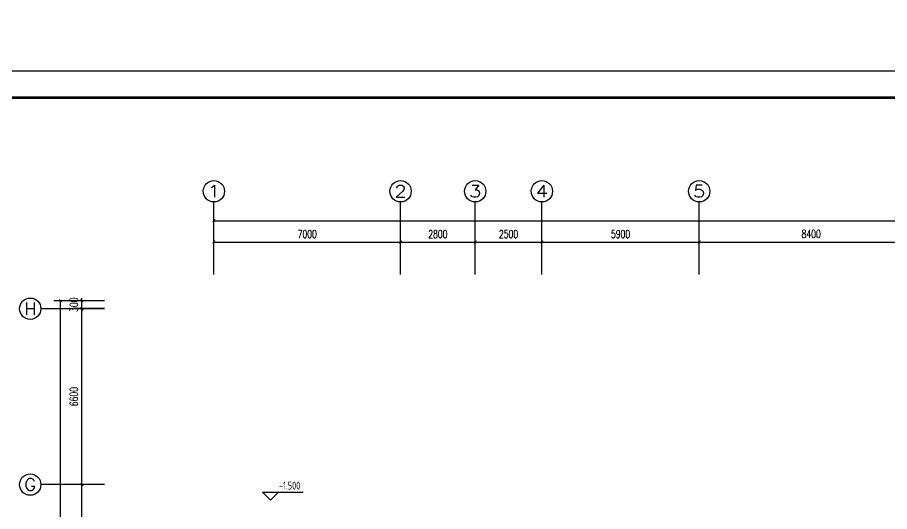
# Model space of a CAD drawing. Extents: x 2166032 to 5302137, y 581493 to 2416206.
# Drawn here: x 2560823 to 2593527, y 1222047 to 1240587 of the extents above; entities that cross this region are included whole.
import ezdxf
from ezdxf.enums import TextEntityAlignment as Align

# ---------------------------------------------------------------- set-up
doc = ezdxf.new("R2010")
doc.units = 0
doc.header["$LTSCALE"] = 1000
doc.header["$MEASUREMENT"] = 0
for name, color, linetype in [('AXIS', 3, 'Continuous'), ('AXIS_TEXT', 7, 'Continuous'), ('DIM_ELEV', 3, 'Continuous'), ('PUB_TEXT', 7, 'Continuous'), ('PUB_TITLE', 137, 'Continuous')]:
    doc.layers.add(name, color=color, linetype=linetype)
doc.styles.add('_TCH_AXIS', font='complex_.ttf')
doc.styles.add('_TCH_DIM', font='tssdeng.shx', dxfattribs={"bigfont": 'tssdchn.shx'})
doc.styles.add('COMPLEX', font='complex_.ttf')
doc.styles.add('DIM_FONT', font='simplex_.ttf', dxfattribs={"width": 0.7})
doc.dimstyles.new('DIMN', dxfattribs={"dimtxt": 300, "dimasz": 100, "dimexe": 250, "dimexo": 300, "dimgap": 150, "dimtad": 1, "dimdec": 0, "dimzin": 0, "dimdsep": 46, "dimtxsty": 'DIM_FONT', "dimblk": 'ARCHTICK', "dimcen": 0.09, "dimclrt": 7, "dimazin": 2, "dimtfac": 1, "dimtdec": 0, "dimtix": 1, "dimtmove": 2, "dimatfit": 3, "dimldrblk": 'ARCHTICK', "dimfxl": 1, "dimtolj": 1, "dimtzin": 0, "dimarcsym": 0})

# ---------------------------------------------------------------- blocks, each defined once
blk = doc.blocks.new('_ArchTick')
at = {"color": 0, "linetype": 'ByBlock', "const_width": 0.4}
blk.add_lwpolyline([(-0.5, -0.5), (0.5, 0.5)], dxfattribs=at)
blk = doc.blocks.new('*D2724')
at = {"layer": 'AXIS', "color": 0, "lineweight": -2}
for p, q in [((2568189, 1230946), (2568189, 1232410)), ((2575189, 1230946), (2575189, 1232410)), ((2568189, 1232160), (2575189, 1232160))]:
    blk.add_line(p, q, dxfattribs=at)
at = {"layer": 'Defpoints', "color": 0}
for p in [(2575189, 1232160), (2568189, 1230646), (2575189, 1230646)]:
    blk.add_point(p, dxfattribs=at)
at = {"layer": 'AXIS', "color": 0, "lineweight": -2, "xscale": 100, "yscale": 100, "zscale": 100, "rotation": 180}
blk.add_blockref('_ArchTick', (2568189, 1232160), dxfattribs=at)
at = {"layer": 'AXIS', "color": 0, "lineweight": -2, "xscale": 100, "yscale": 100, "zscale": 100}
blk.add_blockref('_ArchTick', (2575189, 1232160), dxfattribs=at)
at = {"layer": 'AXIS', "color": 7, "insert": (2571689, 1232461), "char_height": 300, "attachment_point": 5, "style": 'DIM_FONT'}
blk.add_mtext('\\A1;7000', dxfattribs=at)
blk = doc.blocks.new('*D2725')
at = {"layer": 'AXIS', "color": 0, "lineweight": -2}
for p, q in [((2575189, 1230946), (2575189, 1232410)), ((2577989, 1230946), (2577989, 1232410)), ((2575189, 1232160), (2577989, 1232160))]:
    blk.add_line(p, q, dxfattribs=at)
at = {"layer": 'Defpoints', "color": 0}
for p in [(2577989, 1232160), (2575189, 1230646), (2577989, 1230646)]:
    blk.add_point(p, dxfattribs=at)
at = {"layer": 'AXIS', "color": 0, "lineweight": -2, "xscale": 100, "yscale": 100, "zscale": 100, "rotation": 180}
blk.add_blockref('_ArchTick', (2575189, 1232160), dxfattribs=at)
at = {"layer": 'AXIS', "color": 0, "lineweight": -2, "xscale": 100, "yscale": 100, "zscale": 100}
blk.add_blockref('_ArchTick', (2577989, 1232160), dxfattribs=at)
at = {"layer": 'AXIS', "color": 7, "insert": (2576589, 1232461), "char_height": 300, "attachment_point": 5, "style": 'DIM_FONT'}
blk.add_mtext('\\A1;2800', dxfattribs=at)
blk = doc.blocks.new('*D2726')
at = {"layer": 'AXIS', "color": 0, "lineweight": -2}
for p, q in [((2577989, 1230946), (2577989, 1232410)), ((2580489, 1230946), (2580489, 1232410)), ((2577989, 1232160), (2580489, 1232160))]:
    blk.add_line(p, q, dxfattribs=at)
at = {"layer": 'Defpoints', "color": 0}
for p in [(2580489, 1232160), (2577989, 1230646), (2580489, 1230646)]:
    blk.add_point(p, dxfattribs=at)
at = {"layer": 'AXIS', "color": 0, "lineweight": -2, "xscale": 100, "yscale": 100, "zscale": 100, "rotation": 180}
blk.add_blockref('_ArchTick', (2577989, 1232160), dxfattribs=at)
at = {"layer": 'AXIS', "color": 0, "lineweight": -2, "xscale": 100, "yscale": 100, "zscale": 100}
blk.add_blockref('_ArchTick', (2580489, 1232160), dxfattribs=at)
at = {"layer": 'AXIS', "color": 7, "insert": (2579239, 1232461), "char_height": 300, "attachment_point": 5, "style": 'DIM_FONT'}
blk.add_mtext('\\A1;2500', dxfattribs=at)
blk = doc.blocks.new('*D2727')
at = {"layer": 'AXIS', "color": 0, "lineweight": -2}
for p, q in [((2580489, 1230946), (2580489, 1232410)), ((2586389, 1230946), (2586389, 1232410)), ((2580489, 1232160), (2586389, 1232160))]:
    blk.add_line(p, q, dxfattribs=at)
at = {"layer": 'Defpoints', "color": 0}
for p in [(2586389, 1232160), (2580489, 1230646), (2586389, 1230646)]:
    blk.add_point(p, dxfattribs=at)
at = {"layer": 'AXIS', "color": 0, "lineweight": -2, "xscale": 100, "yscale": 100, "zscale": 100, "rotation": 180}
blk.add_blockref('_ArchTick', (2580489, 1232160), dxfattribs=at)
at = {"layer": 'AXIS', "color": 0, "lineweight": -2, "xscale": 100, "yscale": 100, "zscale": 100}
blk.add_blockref('_ArchTick', (2586389, 1232160), dxfattribs=at)
at = {"layer": 'AXIS', "color": 7, "insert": (2583439, 1232461), "char_height": 300, "attachment_point": 5, "style": 'DIM_FONT'}
blk.add_mtext('\\A1;5900', dxfattribs=at)
blk = doc.blocks.new('*D2728')
at = {"layer": 'AXIS', "color": 0, "lineweight": -2}
for p, q in [((2586389, 1230946), (2586389, 1232410)), ((2594789, 1230946), (2594789, 1232410)), ((2586389, 1232160), (2594789, 1232160))]:
    blk.add_line(p, q, dxfattribs=at)
at = {"layer": 'Defpoints', "color": 0}
for p in [(2594789, 1232160), (2586389, 1230646), (2594789, 1230646)]:
    blk.add_point(p, dxfattribs=at)
at = {"layer": 'AXIS', "color": 0, "lineweight": -2, "xscale": 100, "yscale": 100, "zscale": 100, "rotation": 180}
blk.add_blockref('_ArchTick', (2586389, 1232160), dxfattribs=at)
at = {"layer": 'AXIS', "color": 0, "lineweight": -2, "xscale": 100, "yscale": 100, "zscale": 100}
blk.add_blockref('_ArchTick', (2594789, 1232160), dxfattribs=at)
at = {"layer": 'AXIS', "color": 7, "insert": (2590589, 1232464), "char_height": 300, "attachment_point": 5, "style": 'DIM_FONT'}
blk.add_mtext('\\A1;8400', dxfattribs=at)
blk = doc.blocks.new('*D2737')
at = {"layer": 'AXIS', "color": 0, "lineweight": -2}
for p, q in [((2568189, 1231246), (2568189, 1233210)), ((2568189, 1232960), (2645819, 1232960)), ((2645819, 1231246), (2645819, 1233210))]:
    blk.add_line(p, q, dxfattribs=at)
at = {"layer": 'Defpoints', "color": 0}
for p in [(2645819, 1232960), (2568189, 1230946), (2645819, 1230946)]:
    blk.add_point(p, dxfattribs=at)
at = {"layer": 'AXIS', "color": 0, "lineweight": -2, "xscale": 100, "yscale": 100, "zscale": 100, "rotation": 180}
blk.add_blockref('_ArchTick', (2568189, 1232960), dxfattribs=at)
at = {"layer": 'AXIS', "color": 0, "lineweight": -2, "xscale": 100, "yscale": 100, "zscale": 100}
blk.add_blockref('_ArchTick', (2645819, 1232960), dxfattribs=at)
at = {"layer": 'AXIS', "color": 7, "insert": (2607004, 1233261), "char_height": 300, "attachment_point": 5, "style": 'DIM_FONT'}
blk.add_mtext('\\A1;77630', dxfattribs=at)
blk = doc.blocks.new('*D2762')
at = {"layer": 'AXIS', "color": 0, "lineweight": -2}
for p, q in [((2564089, 1223060), (2562991, 1223060)), ((2563241, 1216460), (2563241, 1223060)), ((2564089, 1216460), (2562991, 1216460))]:
    blk.add_line(p, q, dxfattribs=at)
at = {"layer": 'Defpoints', "color": 0}
for p in [(2563241, 1223060), (2564389, 1223060), (2564389, 1216460)]:
    blk.add_point(p, dxfattribs=at)
at = {"layer": 'AXIS', "color": 0, "lineweight": -2, "xscale": 100, "yscale": 100, "zscale": 100}
for p, rotation in [((2563241, 1223060), 90), ((2563241, 1216460), 270)]:
    blk.add_blockref('_ArchTick', p, dxfattribs=dict(at, rotation=rotation))
at = {"layer": 'AXIS', "color": 7, "insert": (2562940, 1219760), "char_height": 300, "attachment_point": 5, "rotation": 90, "style": 'DIM_FONT'}
blk.add_mtext('\\A1;6600', dxfattribs=at)
blk = doc.blocks.new('*D2763')
at = {"layer": 'AXIS', "color": 0, "lineweight": -2}
for p, q in [((2564089, 1229660), (2562991, 1229660)), ((2563241, 1223060), (2563241, 1229660)), ((2564089, 1223060), (2562991, 1223060))]:
    blk.add_line(p, q, dxfattribs=at)
at = {"layer": 'Defpoints', "color": 0}
for p in [(2563241, 1229660), (2564389, 1229660), (2564389, 1223060)]:
    blk.add_point(p, dxfattribs=at)
at = {"layer": 'AXIS', "color": 0, "lineweight": -2, "xscale": 100, "yscale": 100, "zscale": 100}
for p, rotation in [((2563241, 1229660), 90), ((2563241, 1223060), 270)]:
    blk.add_blockref('_ArchTick', p, dxfattribs=dict(at, rotation=rotation))
at = {"layer": 'AXIS', "color": 7, "insert": (2562940, 1226360), "char_height": 300, "attachment_point": 5, "rotation": 90, "style": 'DIM_FONT'}
blk.add_mtext('\\A1;6600', dxfattribs=at)
blk = doc.blocks.new('*D2764')
at = {"layer": 'AXIS', "color": 0, "lineweight": -2}
for p, q in [((2563241, 1229959), (2563241, 1230059)), ((2564089, 1229959), (2562991, 1229959)), ((2563241, 1229660), (2563241, 1229959)), ((2564089, 1229660), (2562991, 1229660)), ((2563241, 1229660), (2563241, 1229560))]:
    blk.add_line(p, q, dxfattribs=at)
at = {"layer": 'Defpoints', "color": 0}
for p in [(2563241, 1229959), (2564389, 1229959), (2564389, 1229660)]:
    blk.add_point(p, dxfattribs=at)
at = {"layer": 'AXIS', "color": 0, "lineweight": -2, "xscale": 100, "yscale": 100, "zscale": 100}
for p, rotation in [((2563241, 1229959), 270), ((2563241, 1229660), 90)]:
    blk.add_blockref('_ArchTick', p, dxfattribs=dict(at, rotation=rotation))
at = {"layer": 'AXIS', "color": 7, "insert": (2562940, 1229809), "char_height": 300, "attachment_point": 5, "rotation": 90, "style": 'DIM_FONT'}
blk.add_mtext('\\A1;300', dxfattribs=at)
blk = doc.blocks.new('*D2765')
at = {"layer": 'AXIS', "color": 0, "lineweight": -2}
for p, q in [((2563789, 1229959), (2562191, 1229959)), ((2562441, 1194260), (2562441, 1229959)), ((2563789, 1194260), (2562191, 1194260))]:
    blk.add_line(p, q, dxfattribs=at)
at = {"layer": 'Defpoints', "color": 0}
for p in [(2562441, 1229959), (2564089, 1229959), (2564089, 1194260)]:
    blk.add_point(p, dxfattribs=at)
at = {"layer": 'AXIS', "color": 0, "lineweight": -2, "xscale": 100, "yscale": 100, "zscale": 100}
for p, rotation in [((2562441, 1229959), 90), ((2562441, 1194260), 270)]:
    blk.add_blockref('_ArchTick', p, dxfattribs=dict(at, rotation=rotation))
at = {"layer": 'AXIS', "color": 7, "insert": (2562140, 1212109), "char_height": 300, "attachment_point": 5, "rotation": 90, "style": 'DIM_FONT'}
blk.add_mtext('\\A1;35700', dxfattribs=at)
blk = doc.blocks.new('_AXISO')
blk.add_circle((0, 0), 0.5)
at = {"layer": 'AXIS_TEXT', "style": 'COMPLEX', "width": 1.171875}
blk.add_attdef('A', text='', height=0.56, dxfattribs=at).set_placement((-0.25, -0.28), (0.25, -0.28), align=Align.FIT)

msp = doc.modelspace()

# ---------------------------------------------------------------- linework, layer by layer
msp.add_circle((2604640.5, 1020101.3), 438608.5)
at = {"layer": 'AXIS'}
for p, q in [((2568188.9, 1231170.9), (2568188.9, 1233664.4)), ((2575188.9, 1231170.9), (2575188.9, 1233664.4)), ((2577988.9, 1231170.9), (2577988.9, 1233664.4)), ((2580488.9, 1231170.9), (2580488.9, 1233664.4)), ((2586388.9, 1231170.9), (2586388.9, 1233664.4)), ((2564089.2, 1229659.6), (2561701.6, 1229659.6)), ((2564089.2, 1223059.6), (2561701.6, 1223059.6))]:
    msp.add_line(p, q, dxfattribs=at)
at = {"layer": 'DIM_ELEV'}
for p, q in [((2570307.2, 1222469.2), (2570007.2, 1222769.2)), ((2570007.2, 1222769.2), (2571540.5, 1222769.2)), ((2570307.2, 1222469.2), (2570607.2, 1222769.2))]:
    msp.add_line(p, q, dxfattribs=at)
at = {"layer": 'PUB_TITLE'}
msp.add_lwpolyline([(2553128.8, 1179175.1), (2658228.8, 1179175.1), (2658228.8, 1238575.1), (2553128.8, 1238575.1)], close=True, dxfattribs=at)
at = {"layer": 'PUB_TITLE', "const_width": 100}
msp.add_lwpolyline([(2555628.8, 1180175.1), (2657228.8, 1180175.1), (2657228.8, 1237575.1), (2555628.8, 1237575.1)], close=True, dxfattribs=at)

# ---------------------------------------------------------------- block references
at = {"layer": 'AXIS'}
ref = msp.add_blockref('_AXISO', (2568188.9, 1234064.4), dxfattribs=dict(at, xscale=800, yscale=800, zscale=800))
ref.add_attrib('A', '1', dxfattribs={"layer": 'AXIS_TEXT', "height": 452.5, "style": '_TCH_AXIS', "width": 1.388087}).set_placement((2567962.6, 1233838.1), (2568415.2, 1233838.1), align=Align.FIT)
ref = msp.add_blockref('_AXISO', (2575188.9, 1234064.4), dxfattribs=dict(at, xscale=800, yscale=800, zscale=800))
ref.add_attrib('A', '2', dxfattribs={"layer": 'AXIS_TEXT', "height": 452.5, "style": '_TCH_AXIS', "width": 1.049113}).set_placement((2574962.6, 1233838.1), (2575415.2, 1233838.1), align=Align.FIT)
ref = msp.add_blockref('_AXISO', (2577988.9, 1234064.4), dxfattribs=dict(at, xscale=800, yscale=800, zscale=800))
ref.add_attrib('A', '3', dxfattribs={"layer": 'AXIS_TEXT', "height": 452.5, "style": '_TCH_AXIS', "width": 1.049113}).set_placement((2577762.6, 1233838.1), (2578215.2, 1233838.1), align=Align.FIT)
ref = msp.add_blockref('_AXISO', (2580488.9, 1234064.4), dxfattribs=dict(at, xscale=800, yscale=800, zscale=800))
ref.add_attrib('A', '4', dxfattribs={"layer": 'AXIS_TEXT', "height": 452.5, "style": '_TCH_AXIS'}).set_placement((2580262.6, 1233838.1), (2580715.2, 1233838.1), align=Align.FIT)
ref = msp.add_blockref('_AXISO', (2586388.9, 1234064.4), dxfattribs=dict(at, xscale=800, yscale=800, zscale=800))
ref.add_attrib('A', '5', dxfattribs={"layer": 'AXIS_TEXT', "height": 452.5, "style": '_TCH_AXIS', "width": 1.049113}).set_placement((2586162.6, 1233838.1), (2586615.2, 1233838.1), align=Align.FIT)
ref = msp.add_blockref('_AXISO', (2561301.6, 1229659.6), dxfattribs=dict(at, xscale=800, yscale=800, zscale=800))
ref.add_attrib('A', 'H', dxfattribs={"layer": 'AXIS_TEXT', "height": 452.5, "style": '_TCH_AXIS', "width": 0.877353}).set_placement((2561075.3, 1229433.4), (2561527.8, 1229433.4), align=Align.FIT)
ref = msp.add_blockref('_AXISO', (2561301.6, 1223059.6), dxfattribs=dict(at, xscale=800, yscale=800, zscale=800))
ref.add_attrib('A', 'G', dxfattribs={"layer": 'AXIS_TEXT', "height": 452.5, "style": '_TCH_AXIS', "width": 0.914932}).set_placement((2561075.3, 1222833.4), (2561527.8, 1222833.4), align=Align.FIT)

# ---------------------------------------------------------------- texts
at = {"layer": 'PUB_TEXT', "style": '_TCH_DIM', "width": 0.705882}
msp.add_text('-1.500', height=297.5, dxfattribs=at).set_placement((2570630.1, 1222874.2))

# ---------------------------------------------------------------- dimensions: what is measured, and where the dimension line sits
at = {"layer": 'AXIS'}
for p1, p2, distance, picture, middle in [((2568188.9, 1230945.5), (2645818.9, 1230945.5), 2014.1, '*D2737', (2607003.9, 1233261)), ((2568188.9, 1230645.5), (2575188.9, 1230645.5), 1514.1, '*D2724', (2571688.9, 1232461)), ((2575188.9, 1230645.5), (2577988.9, 1230645.5), 1514.1, '*D2725', (2576588.9, 1232461)), ((2577988.9, 1230645.5), (2580488.9, 1230645.5), 1514.1, '*D2726', (2579238.9, 1232461)), ((2580488.9, 1230645.5), (2586388.9, 1230645.5), 1514.1, '*D2727', (2583438.9, 1232461)), ((2586388.9, 1230645.5), (2594788.9, 1230645.5), 1514.1, '*D2728', (2590588.9, 1232464.5)), ((2564089.2, 1194259.6), (2564089.2, 1229959.2), 1647.9, '*D2765', (2562139.9, 1212109.4)), ((2564389.2, 1229659.6), (2564389.2, 1229959.2), 1147.9, '*D2764', (2562939.9, 1229809.4)), ((2564389.2, 1223059.6), (2564389.2, 1229659.6), 1147.9, '*D2763', (2562939.9, 1226359.6)), ((2564389.2, 1216459.6), (2564389.2, 1223059.6), 1147.9, '*D2762', (2562939.9, 1219759.6))]:
    dim = msp.add_aligned_dim(p1=p1, p2=p2, distance=distance, dimstyle='DIMN', dxfattribs=at)
    dim.commit()
    dim.dimension.update_dxf_attribs({"geometry": picture, "text_midpoint": middle})

doc.saveas('drawing.dxf')
